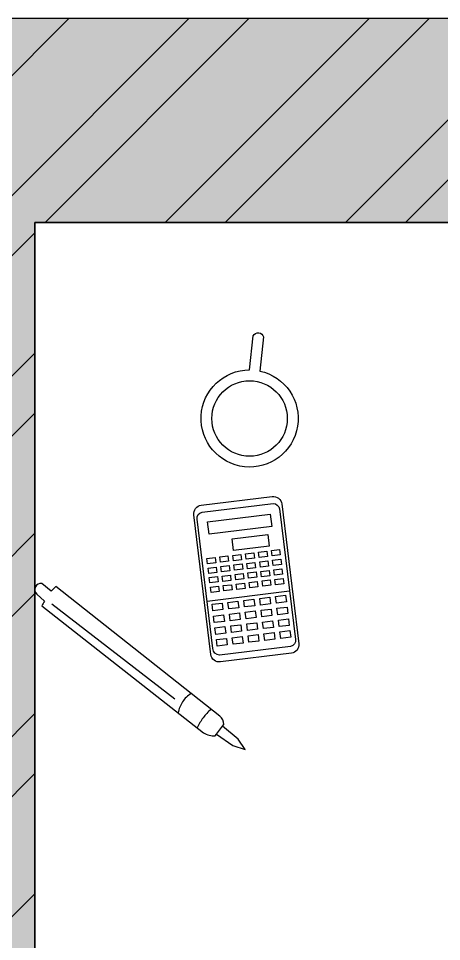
# Model space of a CAD drawing. Header units: metres. Extents: x 113 to 8702, y -1158 to 1243.
# Drawn here: x 5917.98 to 5918.308, y -728.752 to -728.037 of the extents above; entities that cross this region are included whole.
import ezdxf

# ---------------------------------------------------------------- set-up
doc = ezdxf.new("R2010")
doc.units = ezdxf.units.M
doc.header["$MEASUREMENT"] = 0
doc.layers.add('PINK', color=6, linetype='Continuous')
doc.layers.add('YELLOW', color=2, linetype='Continuous')

msp = doc.modelspace()

# ---------------------------------------------------------------- hatches: boundary and pattern name
at = {"layer": 'YELLOW'}
h = msp.add_hatch(dxfattribs=at)
h.set_pattern_fill('ANSI32', color=36, scale=0.263544)
h.set_pattern_definition([(45, (0.55346, 22.75361), (-0.0698827234, 0.0698827234), []), (45, (0.60005, 22.75361), (-0.0698827234, 0.0698827234), [])])
h.paths.add_polyline_path([(5918.77449, -728.03661), (5917.83471, -728.03661), (5914.98809, -728.0366), (5914.98809, -728.09782), (5914.98809, -728.09782), (5914.98809, -728.12951), (5914.98809, -728.19681), (5915.54497, -728.19681), (5915.54497, -728.19474), (5915.57243, -728.19474), (5915.60978, -728.19477), (5915.60978, -728.19474), (5915.63723, -728.19474), (5917.83471, -728.19682), (5917.83471, -729.9775), (5916.47001, -729.9775), (5916.47001, -730.13563), (5917.99284, -730.13563), (5917.99284, -728.19474), (5918.77449, -728.19474)])
h = msp.add_hatch(color=97, dxfattribs=at)
h.dxf.hatch_style = 1
h.paths.add_polyline_path([(5916.40165, -730.13563), (5917.99284, -730.13563), (5917.99284, -728.19474), (5918.77449, -728.19474), (5918.77449, -728.03661), (5917.83471, -728.03661), (5914.98809, -728.0366), (5914.98809, -728.19681), (5917.83471, -728.19682), (5917.83471, -729.9775), (5916.47001, -729.9775), (5916.26079, -729.9775), (5916.26079, -730.72548), (5916.40165, -730.72548)])

# ---------------------------------------------------------------- linework, layer by layer
at = {"color": 250}
for p, q in [((5918.12655, -728.48831), (5918.19059, -728.4805)), ((5918.10146, -728.56449), (5918.00616, -728.4908)), ((5918.13384, -728.59153), (5918.13844, -728.58542))]:
    msp.add_line(p, q, dxfattribs=at)
at = {"color": 250, "flags": 128}
for points in [[(5918.15948, -728.30913), (5918.16234, -728.28262, -0.664423), (5918.17044, -728.28349), (5918.16758, -728.31, -18.435576)], [(5918.12206, -728.41402), (5918.17712, -728.4073, -0.414214), (5918.18451, -728.41308), (5918.19773, -728.52143, -0.414214), (5918.19195, -728.52882), (5918.13688, -728.53553, -0.414214), (5918.1295, -728.52975), (5918.11628, -728.42141, -0.414214)], [(5918.12271, -728.41937), (5918.17777, -728.41265, -0.342232), (5918.18284, -728.41694), (5918.19518, -728.51814, -0.401443), (5918.19129, -728.52347), (5918.13623, -728.53019, -0.395088), (5918.13106, -728.52522), (5918.11878, -728.42476, -0.381154)], [(5918.13844, -728.58542), (5918.13943, -728.5841, 0.238559), (5918.13646, -728.57768), (5918.00924, -728.477, 0.028326), (5918.00558, -728.48077), (5917.99839, -728.47463, 0.738238), (5917.99443, -728.48305), (5918.00025, -728.48835, 0.022364), (5917.99837, -728.49205), (5918.12384, -728.59043, 0.165302), (5918.13293, -728.59274), (5918.13384, -728.59153), (5918.14655, -728.60046), (5918.15616, -728.60343), (5918.15068, -728.59542)]]:
    msp.add_lwpolyline(points, format="xyb", close=True, dxfattribs=at)
for points in [[(5918.12691, -728.42694), (5918.17551, -728.42101), (5918.17667, -728.43053), (5918.12807, -728.43645)], [(5918.14601, -728.43997), (5918.17361, -728.43661), (5918.17473, -728.44581), (5918.14713, -728.44918)], [(5918.14644, -728.45291), (5918.15279, -728.45214), (5918.15329, -728.45627), (5918.14695, -728.45704)], [(5918.15646, -728.45169), (5918.1628, -728.45091), (5918.1633, -728.45504), (5918.15696, -728.45582)], [(5918.16647, -728.45047), (5918.17281, -728.44969), (5918.17332, -728.45382), (5918.16697, -728.4546)], [(5918.17648, -728.44924), (5918.18282, -728.44847), (5918.18333, -728.4526), (5918.17699, -728.45337)], [(5918.12642, -728.45535), (5918.13276, -728.45458), (5918.13327, -728.45871), (5918.12692, -728.45948)], [(5918.13643, -728.45413), (5918.14277, -728.45336), (5918.14328, -728.45749), (5918.13694, -728.45826)], [(5918.14735, -728.46033), (5918.15369, -728.45956), (5918.1542, -728.46369), (5918.14785, -728.46446)], [(5918.15736, -728.45911), (5918.16371, -728.45834), (5918.16421, -728.46247), (5918.15787, -728.46324)], [(5918.16738, -728.45789), (5918.17372, -728.45712), (5918.17422, -728.46125), (5918.16788, -728.46202)], [(5918.17739, -728.45667), (5918.18373, -728.45589), (5918.18423, -728.46002), (5918.17789, -728.4608)], [(5918.12732, -728.46278), (5918.13367, -728.462), (5918.13417, -728.46613), (5918.12783, -728.46691)], [(5918.13734, -728.46155), (5918.14368, -728.46078), (5918.14418, -728.46491), (5918.13784, -728.46568)], [(5918.14826, -728.46776), (5918.1546, -728.46698), (5918.1551, -728.47111), (5918.14876, -728.47189)], [(5918.15827, -728.46653), (5918.16461, -728.46576), (5918.16512, -728.46989), (5918.15877, -728.47066)], [(5918.16828, -728.46531), (5918.17462, -728.46454), (5918.17513, -728.46867), (5918.16878, -728.46944)], [(5918.17829, -728.46409), (5918.18464, -728.46332), (5918.18514, -728.46745), (5918.1788, -728.46822)], [(5918.12823, -728.4702), (5918.13457, -728.46942), (5918.13508, -728.47355), (5918.12873, -728.47433)], [(5918.13824, -728.46898), (5918.14459, -728.4682), (5918.14509, -728.47233), (5918.13875, -728.47311)], [(5918.15917, -728.47396), (5918.16552, -728.47318), (5918.16602, -728.47731), (5918.15968, -728.47809)], [(5918.16919, -728.47273), (5918.17553, -728.47196), (5918.17603, -728.47609), (5918.16969, -728.47686)], [(5918.1792, -728.47151), (5918.18554, -728.47074), (5918.18605, -728.47487), (5918.1797, -728.47564)], [(5918.12914, -728.47762), (5918.13548, -728.47685), (5918.13598, -728.48098), (5918.12964, -728.48175)], [(5918.13915, -728.4764), (5918.14549, -728.47563), (5918.146, -728.47976), (5918.13965, -728.48053)], [(5918.14916, -728.47518), (5918.1555, -728.4744), (5918.15601, -728.47853), (5918.14967, -728.47931)], [(5918.14272, -728.48934), (5918.15053, -728.48838), (5918.15115, -728.49347), (5918.14334, -728.49442)], [(5918.15504, -728.48783), (5918.16285, -728.48688), (5918.16347, -728.49196), (5918.15566, -728.49292)], [(5918.16737, -728.48633), (5918.17517, -728.48538), (5918.17579, -728.49046), (5918.16799, -728.49141)], [(5918.17969, -728.48483), (5918.1875, -728.48387), (5918.18812, -728.48896), (5918.18031, -728.48991)], [(5918.1304, -728.49084), (5918.1382, -728.48989), (5918.13882, -728.49497), (5918.13102, -728.49592)], [(5918.16848, -728.49547), (5918.17629, -728.49451), (5918.17691, -728.4996), (5918.1691, -728.50055)], [(5918.1808, -728.49396), (5918.18861, -728.49301), (5918.18923, -728.49809), (5918.18142, -728.49904)], [(5918.13151, -728.49998), (5918.13932, -728.49902), (5918.13994, -728.50411), (5918.13213, -728.50506)], [(5918.14383, -728.49847), (5918.15164, -728.49752), (5918.15226, -728.5026), (5918.14446, -728.50356)], [(5918.15616, -728.49697), (5918.16396, -728.49602), (5918.16458, -728.5011), (5918.15678, -728.50205)], [(5918.18192, -728.5031), (5918.18973, -728.50214), (5918.19035, -728.50723), (5918.18254, -728.50818)], [(5918.13263, -728.50911), (5918.14043, -728.50816), (5918.14105, -728.51324), (5918.13325, -728.51419)], [(5918.14495, -728.50761), (5918.15276, -728.50666), (5918.15338, -728.51174), (5918.14557, -728.51269)], [(5918.15727, -728.5061), (5918.16508, -728.50515), (5918.1657, -728.51023), (5918.15789, -728.51119)], [(5918.1696, -728.5046), (5918.1774, -728.50365), (5918.17802, -728.50873), (5918.17022, -728.50968)], [(5918.14606, -728.51674), (5918.15387, -728.51579), (5918.15449, -728.52087), (5918.14668, -728.52183)], [(5918.15839, -728.51524), (5918.16619, -728.51429), (5918.16681, -728.51937), (5918.15901, -728.52032)], [(5918.17071, -728.51374), (5918.17852, -728.51278), (5918.17914, -728.51787), (5918.17133, -728.51882)], [(5918.18303, -728.51223), (5918.19084, -728.51128), (5918.19146, -728.51636), (5918.18365, -728.51732)], [(5918.13374, -728.51825), (5918.14155, -728.51729), (5918.14217, -728.52238), (5918.13436, -728.52333)]]:
    msp.add_lwpolyline(points, close=True, dxfattribs=at)
for points in [[(5918.1142, -728.56006, 0.11342), (5918.10749, -728.56641, 0.11342), (5918.10422, -728.57505)], [(5918.12969, -728.57232, 0.057396), (5918.1235, -728.57884, 0.057396), (5918.11894, -728.5866)]]:
    msp.add_lwpolyline(points, format="xyb", dxfattribs=at)
at = {"color": 250}
msp.add_circle((5918.15952, -728.3468), 0.02928, dxfattribs=at)
at = {"layer": 'PINK', "color": 6}
msp.add_line((5918.69804, -728.19474), (5917.99284, -728.19474), dxfattribs=at)
at = {"layer": 'PINK', "color": 1}
msp.add_line((5917.99284, -728.19474), (5917.99284, -730.79354), dxfattribs=at)
at = {"layer": 'PINK', "color": 250}
msp.add_line((5917.99284, -728.19474), (5917.99284, -728.19474), dxfattribs=at)
at = {"layer": 'PINK', "color": 6}
msp.add_lwpolyline([(5917.99284, -730.13563), (5916.40165, -730.13563), (5917.99284, -730.13563), (5917.99284, -728.19474), (5918.77449, -728.19474), (5918.77449, -728.03661), (5917.83471, -728.03661), (5914.98809, -728.0366), (5914.98809, -728.19681), (5917.83471, -728.19682), (5917.83471, -729.9775), (5916.47001, -729.9775)], dxfattribs=at)

doc.saveas('drawing.dxf')
